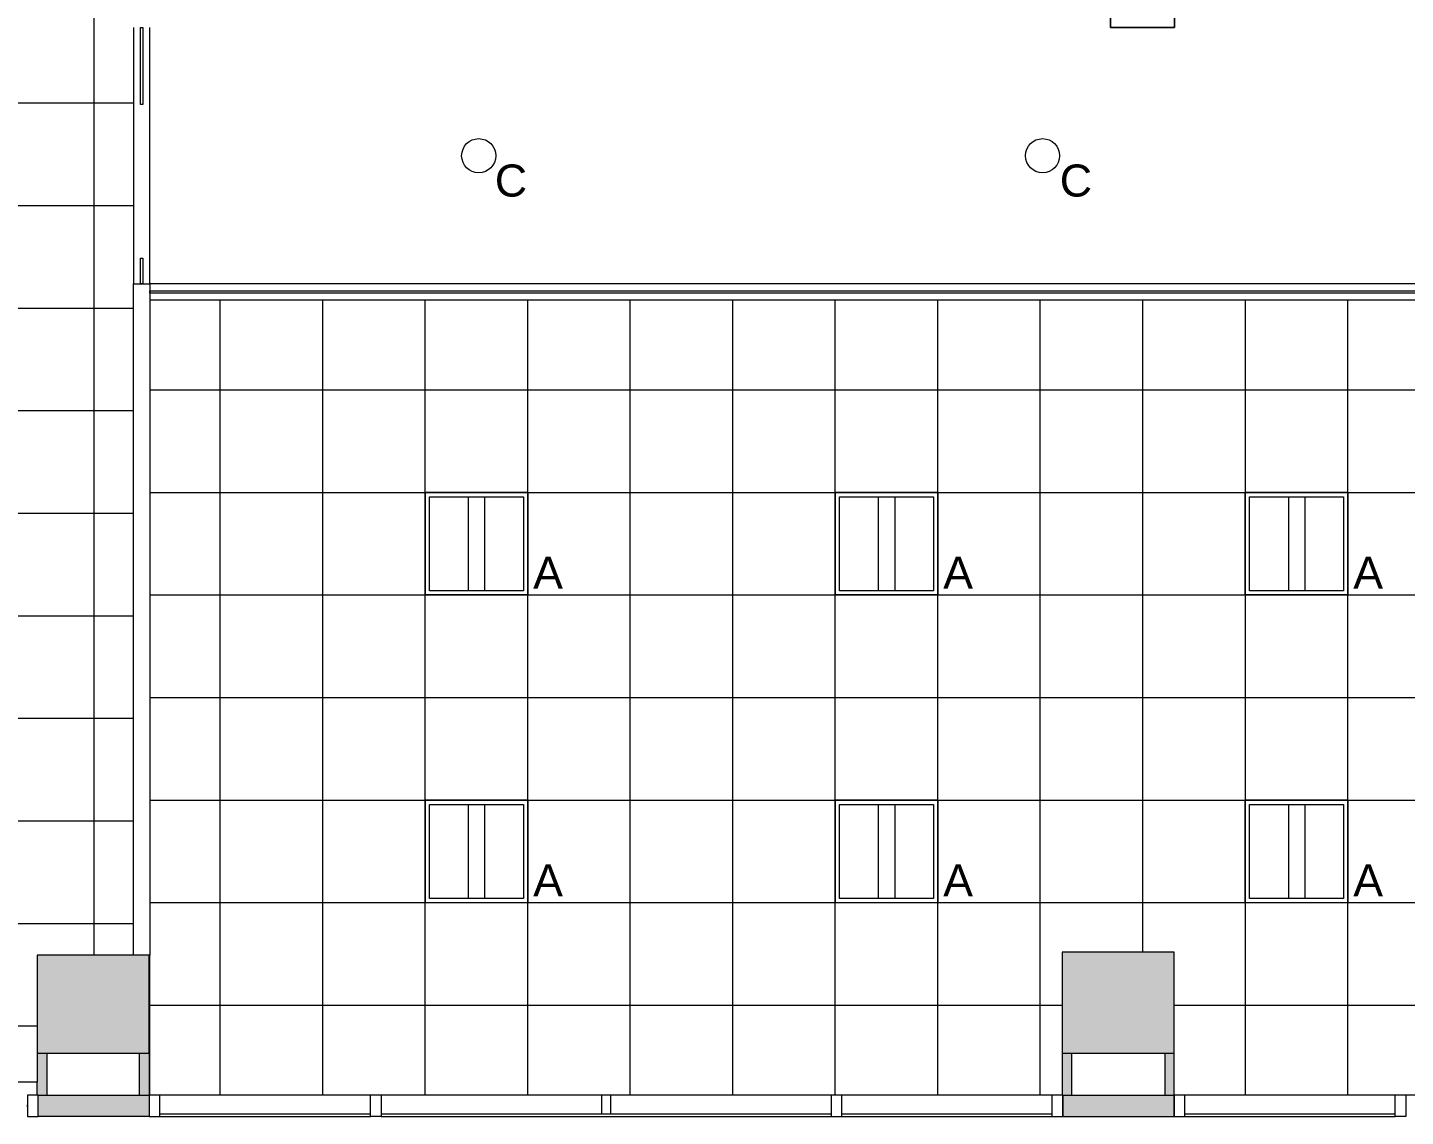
# Model space of a CAD drawing. Header units: inches. Extents: x -1101 to 2979, y -461 to 1753.
# Drawn here: x -131.1 to 191.5, y 111.3 to 366.1 of the extents above; entities that cross this region are included whole.
import ezdxf

# ---------------------------------------------------------------- set-up
doc = ezdxf.new("R2010")
doc.units = ezdxf.units.IN
doc.header["$MEASUREMENT"] = 0
for name, color, linetype, lineweight in [('820 1st St NE_04_Clean_dwg _2_', 8, 'Continuous', 9), ('A-CLNG', 13, 'Continuous', 9), ('A-CLNG-PATT', 13, 'Continuous', 9), ('A-GLAZ-CURT', 52, 'Continuous', 9), ('E-LITE-EQPM', 33, 'Continuous', 9), ('E-LITE-EQPM-IDEN', 33, 'Continuous', 9), ('I-WALL', 2, 'Continuous', 13), ('IRF-COLUMN', 250, 'Continuous', 9), ('IRF-COLUMN-HATCH', 250, 'Continuous', 9), ('IRF-WALL-FULL-HT', 250, 'Continuous', 9), ('IRF-WALL-FULL-HT-HATCH', 250, 'Continuous', 9), ('IRF-WINDOW', 250, 'Continuous', 9), ('Q-CASE', 31, 'Continuous', 9)]:
    doc.layers.add(name, color=color, linetype=linetype, lineweight=lineweight)
doc.styles.add('Arial', font='arial.ttf', dxfattribs={"height": 7.5})

# ---------------------------------------------------------------- blocks, each defined once
blk = doc.blocks.new('820 1st St NE_04_Clean_dwg _2_-2559314-Reflected Ceiling Plan')
at = {"layer": 'IRF-COLUMN-HATCH'}
for points in [[(-102.62, 126.07), (-102.62, 148.97), (-128.84, 148.97), (-128.84, 126.07), (-104.87, 126.07)], [(111.16, 126.07), (137.38, 126.07), (137.38, 149.72), (111.16, 149.72)]]:
    blk.add_hatch(color=256, dxfattribs=at).paths.add_polyline_path(points, flags=0)
at = {"layer": 'IRF-WALL-FULL-HT-HATCH'}
for points in [[(-128.59, 116.26), (-126.59, 116.26), (-126.59, 126.07), (-128.84, 126.07), (-128.84, 116.26)], [(-104.87, 116.26), (-102.62, 116.26), (-102.62, 126.07), (-104.87, 126.07)], [(-102.59, 111.26), (-102.62, 116.26), (-128.59, 116.26), (-128.59, 111.26), (-102.62, 111.26)], [(137.32, 111.26), (137.32, 116.26), (111.32, 116.26), (111.32, 111.26), (135.13, 111.26)]]:
    blk.add_hatch(color=256, dxfattribs=at).paths.add_polyline_path(points, flags=0)
h = blk.add_hatch(color=256, dxfattribs=at)
h.paths.add_polyline_path([(113.41, 116.26), (113.41, 126.07), (111.16, 126.07), (111.16, 116.26), (111.32, 116.26)], flags=0)
h.paths.add_polyline_path([(135.13, 116.26), (137.38, 116.26), (137.38, 126.07), (135.13, 126.07)], flags=0)
at = {"layer": 'IRF-COLUMN'}
blk.add_line((111.16, 126.07), (137.38, 126.07), dxfattribs=at)
at = {"layer": 'IRF-COLUMN', "flags": 128}
blk.add_lwpolyline([(-128.84, 126.07), (-102.62, 126.07), (-102.62, 148.97)], dxfattribs=at)
at = {"layer": 'IRF-WALL-FULL-HT'}
for p, q in [((113.41, 116.26), (113.41, 126.07)), ((135.13, 126.07), (135.13, 116.26)), ((111.16, 116.26), (137.38, 116.26))]:
    blk.add_line(p, q, dxfattribs=at)
at = {"layer": 'IRF-WALL-FULL-HT', "flags": 128}
for points in [[(-128.84, 126.07), (-126.59, 126.07), (-126.59, 116.26)], [(-104.87, 116.26), (-104.87, 126.07), (-102.62, 126.07), (-102.62, 116.26), (-102.59, 116.26), (-102.59, 111.26), (-128.59, 111.26), (-128.59, 116.26), (-102.59, 116.26)], [(-128.59, 116.26), (-128.84, 116.26), (-128.84, 119.26)], [(5.37, 116.26), (5.37, 111.76), (3.37, 111.76), (3.37, 116.26)], [(111.32, 116.26), (111.32, 111.26), (137.32, 111.26), (137.32, 116.26)]]:
    blk.add_lwpolyline(points, dxfattribs=at)
at = {"layer": 'IRF-WINDOW'}
for p, q in [((-102.62, 119.26), (-102.5, 119.26)), ((-102.5, 116.26), (-102.59, 116.26)), ((-131.09, 113.51), (-131.09, 114.01)), ((-50.84, 111.76), (-100.09, 111.76)), ((-100.09, 111.26), (-50.84, 111.26)), ((57.07, 111.76), (-48.34, 111.76)), ((-48.34, 111.26), (57.07, 111.26)), ((108.82, 111.76), (59.57, 111.76)), ((189.07, 111.76), (139.82, 111.76)), ((139.82, 111.26), (189.07, 111.26))]:
    blk.add_line(p, q, dxfattribs=at)
at = {"layer": 'IRF-WINDOW', "flags": 128}
blk.add_lwpolyline([(-128.59, 116.26), (-131.09, 116.26), (-131.09, 111.26), (-128.59, 111.26)], close=True, dxfattribs=at)
for points in [[(-102.5, 116.26), (-102.59, 116.26), (-102.59, 111.26), (-100.09, 111.26), (-100.09, 116.26)], [(-48.34, 116.26), (-48.34, 111.26), (-50.84, 111.26), (-50.84, 116.26)], [(57.07, 116.26), (57.07, 111.26), (59.57, 111.26), (59.57, 116.26)], [(59.57, 111.26), (108.82, 111.26), (108.82, 116.26)], [(108.82, 111.26), (111.32, 111.26), (111.32, 116.26), (111.16, 116.26)], [(137.38, 116.26), (137.32, 116.26), (137.32, 111.26), (139.82, 111.26), (139.82, 116.26)], [(191.57, 116.26), (191.57, 111.26), (189.07, 111.26), (189.07, 116.26)]]:
    blk.add_lwpolyline(points, dxfattribs=at)
blk = doc.blocks.new('System Panel - Glazed-2610266-Reflected Ceiling Plan')
at = {"layer": 'A-GLAZ-CURT', "color": 10, "lineweight": 20}
for p, q in [((-3, -0.25), (-3, 0.25)), ((-3, 0.25), (3, 0.25)), ((3, 0.25), (3, -0.25)), ((3, -0.25), (-3, -0.25))]:
    blk.add_line(p, q, dxfattribs=at)
blk = doc.blocks.new('System Panel - Glazed-2674102-Reflected Ceiling Plan')
at = {"layer": 'A-GLAZ-CURT', "color": 10, "lineweight": 20}
for p, q in [((-9, -0.25), (-9, 0.25)), ((-9, 0.25), (9, 0.25)), ((9, 0.25), (9, -0.25)), ((9, -0.25), (-9, -0.25))]:
    blk.add_line(p, q, dxfattribs=at)
blk = doc.blocks.new('System Panel - Glazed-2654554-Reflected Ceiling Plan')
at = {"layer": 'A-GLAZ-CURT', "color": 10, "lineweight": 20}
for p, q in [((-151.49, -0.25), (-151.49, 0.25)), ((-151.49, 0.25), (151.49, 0.25)), ((151.49, 0.25), (151.49, -0.25)), ((151.49, -0.25), (-151.49, -0.25))]:
    blk.add_line(p, q, dxfattribs=at)
blk = doc.blocks.new('Rectangular Ceiling Light - Recessed - New 2_x2_ - BASKET Accenture G-2672686-Reflected Ceiling Plan')
at = {"layer": 'E-LITE-EQPM', "lineweight": 20}
for p, q in [((-12.74, -14.34), (-12.74, 9.66)), ((-12.74, 9.66), (11.26, 9.66)), ((-11.74, -13.34), (-11.74, 8.66)), ((-11.74, 8.66), (10.26, 8.66)), ((10.26, 8.66), (10.26, -13.34)), ((11.26, 9.66), (11.26, -14.34)), ((10.26, -0.42), (-11.74, -0.42)), ((10.26, -4.26), (-11.74, -4.26)), ((11.26, -14.34), (-12.74, -14.34)), ((10.26, -13.34), (-11.74, -13.34))]:
    blk.add_line(p, q, dxfattribs=at)
blk = doc.blocks.new('Pendant - Suspended - New 8_ Accenture C-V2-Reflected Ceiling Plan')
at = {"layer": 'E-LITE-EQPM', "lineweight": 20}
blk.add_circle((0, 0), 4, dxfattribs=at)
blk = doc.blocks.new('Reception Shelf - Reception Shelf-2918060-Reflected Ceiling Plan')
at = {"layer": 'Q-CASE', "color": 10, "lineweight": 20}
for p, q in [((122.41, 366.07), (122.41, 514.07)), ((122.41, 514.07), (137.41, 514.07)), ((137.41, 514.07), (137.41, 366.07)), ((137.41, 366.07), (122.41, 366.07))]:
    blk.add_line(p, q, dxfattribs=at)
at = {"layer": 'Q-CASE', "lineweight": 13}
for p, q in [((137.41, 514.07), (122.41, 514.07)), ((122.41, 514.07), (122.41, 366.07)), ((137.41, 366.07), (137.41, 514.07)), ((122.41, 366.07), (137.41, 366.07))]:
    blk.add_line(p, q, dxfattribs=at)

msp = doc.modelspace()

# ---------------------------------------------------------------- hatches: boundary and pattern name
at = {"layer": 'A-CLNG-PATT', "lineweight": 13}
h = msp.add_hatch(dxfattribs=at)
h.set_pattern_fill('FP_18', color=256, style=0, pattern_type=2)
h.set_pattern_definition([(270, (-235.48, 276.412), (-24, -1e-15), []), (180, (-235.48, 276.412), (3e-15, 24), [])])
h.paths.add_polyline_path([(-149.11, 119.26), (-128.84, 119.26), (-128.84, 148.97), (-106.25, 148.97), (-106.25, 454.07), (-118.37, 454.07), (-118.37, 457.82), (-340.59, 457.82), (-340.59, 119.26), (-283.48, 119.26)], flags=0)
h.paths.add_polyline_path([(-259.48, 162.41), (-283.48, 162.41), (-283.48, 186.41), (-259.48, 186.41)], flags=0)
h.paths.add_polyline_path([(-163.48, 162.41), (-187.48, 162.41), (-187.48, 186.41), (-163.48, 186.41)], flags=0)
h.paths.add_polyline_path([(-283.48, 276.41), (-283.48, 300.41), (-259.48, 300.41), (-259.48, 276.41), (-274.77, 276.41)], flags=0)
h.paths.add_polyline_path([(-163.48, 276.41), (-187.48, 276.41), (-187.48, 300.41), (-163.48, 300.41)], flags=0)
h.paths.add_polyline_path([(-283.48, 396.41), (-283.48, 420.41), (-259.48, 420.41), (-259.48, 396.41)], flags=0)
h.paths.add_polyline_path([(-187.48, 396.41), (-187.48, 420.41), (-163.48, 420.41), (-163.48, 396.41)], flags=0)
h = msp.add_hatch(dxfattribs=at)
h.set_pattern_fill('FP_21', color=256, style=0, pattern_type=2)
h.set_pattern_definition([(0, (57.997, 209.287), (0, -24), []), (270, (57.997, 209.287), (-24, -1e-15), [])])
h.paths.add_polyline_path([(-102.5, 116.26), (111.16, 116.26), (111.16, 149.72), (137.38, 149.72), (137.38, 116.26), (242.49, 116.26), (242.49, 302.32), (-102.5, 302.32), (-102.5, 126.07)], flags=0)
h.paths.add_polyline_path([(82, 161.29), (58, 161.29), (58, 185.29), (82, 185.29)], flags=0)
h.paths.add_polyline_path([(-38, 161.29), (-38, 185.29), (-14, 185.29), (-14, 161.29)], flags=0)
h.paths.add_polyline_path([(154, 161.29), (154, 185.29), (178, 185.29), (178, 161.29)], flags=0)
h.paths.add_polyline_path([(-14, 233.29), (-38, 233.29), (-38, 257.29), (-14, 257.29)], flags=0)
h.paths.add_polyline_path([(82, 233.29), (58, 233.29), (58, 257.29), (82, 257.29), (82, 250.55)], flags=0)
h.paths.add_polyline_path([(154, 233.29), (154, 257.29), (178, 257.29), (178, 233.29)], flags=0)

# ---------------------------------------------------------------- linework, layer by layer
at = {"layer": 'A-CLNG', "lineweight": 13}
for p, q in [((-38, 257.29), (-38, 233.29)), ((-14, 257.29), (-38, 257.29)), ((-14, 233.29), (-14, 257.29)), ((58, 257.29), (58, 233.29)), ((82, 257.29), (58, 257.29)), ((82, 233.29), (82, 257.29)), ((154, 257.29), (154, 233.29)), ((178, 257.29), (154, 257.29)), ((178, 233.29), (178, 257.29)), ((-38, 233.29), (-14, 233.29)), ((58, 233.29), (82, 233.29)), ((154, 233.29), (178, 233.29)), ((-38, 185.29), (-38, 161.29)), ((-14, 185.29), (-38, 185.29)), ((-14, 161.29), (-14, 185.29)), ((58, 185.29), (58, 161.29)), ((82, 185.29), (58, 185.29)), ((82, 161.29), (82, 185.29)), ((154, 185.29), (154, 161.29)), ((178, 185.29), (154, 185.29)), ((178, 161.29), (178, 185.29)), ((-38, 161.29), (-14, 161.29)), ((58, 161.29), (82, 161.29)), ((154, 161.29), (178, 161.29)), ((-106.25, 148.97), (-128.84, 148.97)), ((-128.84, 148.97), (-128.84, 119.26)), ((-102.5, 116.26), (-102.5, 148.97)), ((137.38, 149.72), (111.16, 149.72)), ((111.16, 149.72), (111.16, 116.26)), ((137.38, 116.26), (137.38, 149.72)), ((-128.84, 119.26), (-340.59, 119.26)), ((111.16, 116.26), (-102.5, 116.26)), ((242.49, 116.26), (137.38, 116.26))]:
    msp.add_line(p, q, dxfattribs=at)
at = {"layer": 'I-WALL'}
for p, q in [((-106.25, 366.07), (-106.25, 306.07)), ((-102.5, 306.07), (-102.5, 366.07)), ((242.49, 306.07), (-102.5, 306.07)), ((-102.5, 302.32), (242.49, 302.32))]:
    msp.add_line(p, q, dxfattribs=at)
at = {"layer": 'I-WALL', "color": 10, "lineweight": 20}
for p, q in [((-106.25, 148.97), (-106.25, 306.07)), ((-106.25, 306.07), (-102.5, 306.07)), ((-102.5, 306.07), (-102.5, 148.97)), ((-102.5, 148.97), (-106.25, 148.97))]:
    msp.add_line(p, q, dxfattribs=at)

# ---------------------------------------------------------------- block references
at = {"layer": '820 1st St NE_04_Clean_dwg _2_', "color": 250}
msp.add_blockref('820 1st St NE_04_Clean_dwg _2_-2559314-Reflected Ceiling Plan', (0, 0), dxfattribs=at)
at = {"layer": 'A-GLAZ-CURT'}
for name, p, rotation in [('System Panel - Glazed-2674102-Reflected Ceiling Plan', (-104.37, 357.07), 89.99999999999991), ('System Panel - Glazed-2610266-Reflected Ceiling Plan', (-104.37, 309.07), 89.99999999999991), ('System Panel - Glazed-2654554-Reflected Ceiling Plan', (49, 304.19), 180)]:
    msp.add_blockref(name, p, dxfattribs=dict(at, rotation=rotation))
at = {"layer": 'E-LITE-EQPM', "lineweight": 20}
for p in [(-25.46, 336.07), (106.54, 336.07)]:
    msp.add_blockref('Pendant - Suspended - New 8_ Accenture C-V2-Reflected Ceiling Plan', p, dxfattribs=at)
for p, rotation in [((-28.34, 246.02), 90.00000000000007), ((67.66, 246.02), 90.00000000000007), ((163.66, 246.02), 90.00000000000007), ((-28.34, 174.02), 90.00000000000018), ((67.66, 174.02), 90.00000000000018), ((163.66, 174.02), 90.00000000000018)]:
    msp.add_blockref('Rectangular Ceiling Light - Recessed - New 2_x2_ - BASKET Accenture G-2672686-Reflected Ceiling Plan', p, dxfattribs=dict(at, rotation=rotation))
at = {"layer": 'Q-CASE', "lineweight": 13}
msp.add_blockref('Reception Shelf - Reception Shelf-2918060-Reflected Ceiling Plan', (0, 0), dxfattribs=at)

# ---------------------------------------------------------------- texts
at = {"layer": 'E-LITE-EQPM-IDEN', "char_height": 7.5, "attachment_point": 1, "style": 'Arial'}
for s, insert, width in [('C', (-21.7, 334.02), 9.393), ('C', (110.56, 334.02), 9.393), ('A', (-12.73, 242.24), 8.787), ('A', (83.27, 242.24), 8.787), ('A', (179.27, 242.24), 8.787), ('A', (-12.73, 170.24), 8.787), ('A', (83.27, 170.24), 8.787), ('A', (179.27, 170.24), 8.787)]:
    msp.add_mtext(s, dxfattribs=dict(at, insert=insert, width=width))

doc.saveas('drawing.dxf')
